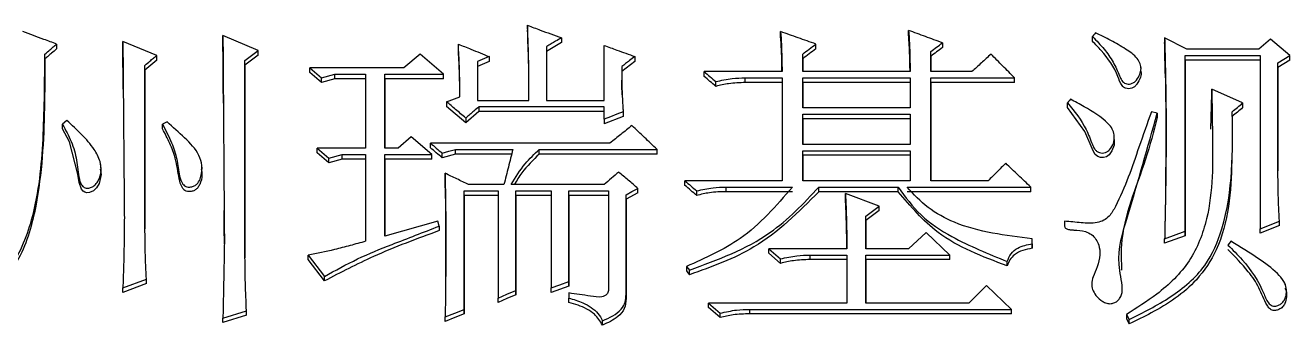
# Model space of a CAD drawing. Header units: millimetres. Extents: x 2016 to 4452, y 736 to 2459.
# Drawn here: x 2589.52 to 2598.82, y 2247.24 to 2249.46 of the extents above; entities that cross this region are included whole.
import ezdxf

# ---------------------------------------------------------------- set-up
doc = ezdxf.new("R2010")
doc.units = ezdxf.units.MM

msp = doc.modelspace()

# ---------------------------------------------------------------- linework, layer by layer
at = {"color": 7, "linetype": 'Continuous', "lineweight": 25}
for p, q in [((2593.2126, 2249.456), (2593.2126, 2249.421)), ((2590.4867, 2249.2356), (2590.2379, 2249.3366)), ((2590.2379, 2249.3018), (2590.2379, 2249.3366)), ((2591.2331, 2249.2724), (2590.9734, 2249.3825)), ((2590.9734, 2249.3477), (2590.9734, 2249.3825)), ((2593.4614, 2249.3294), (2593.3533, 2249.2652)), ((2593.4614, 2249.3642), (2593.4614, 2249.3294)), ((2595.0732, 2249.3752), (2595.0732, 2249.4101)), ((2596.0143, 2249.3844), (2596.0143, 2249.4193)), ((2597.3665, 2249.3386), (2597.3665, 2249.3735)), ((2598.0588, 2249.2816), (2597.8965, 2249.3642)), ((2597.8965, 2249.3642), (2597.8965, 2249.3294)), ((2598.6754, 2249.355), (2598.5888, 2249.2816)), ((2598.816, 2249.2357), (2598.6754, 2249.355)), ((2589.6645, 2249.2101), (2589.6645, 2249.2447)), ((2589.7511, 2249.3183), (2589.7511, 2249.2835)), ((2590.2406, 2248.9866), (2590.2379, 2249.3018)), ((2590.4867, 2249.201), (2590.4867, 2249.2356)), ((2591.1357, 2249.1989), (2591.2331, 2249.2724)), ((2591.2331, 2249.2377), (2591.1357, 2249.1643)), ((2591.2331, 2249.2377), (2591.2331, 2249.2724)), ((2592.423, 2249.2448), (2592.304, 2249.1438)), ((2592.596, 2249.0978), (2592.423, 2249.2448)), ((2592.7042, 2249.2835), (2592.7042, 2249.3183)), ((2593.3533, 2249.2999), (2593.3533, 2248.9047)), ((2593.3533, 2249.2999), (2593.3533, 2249.2652)), ((2593.3533, 2249.2652), (2593.3533, 2248.9047)), ((2593.7751, 2248.9047), (2593.7751, 2249.3091)), ((2595.2355, 2249.1162), (2595.2355, 2249.2448)), ((2595.2355, 2249.2102), (2595.2355, 2249.2448)), ((2595.3328, 2249.2835), (2595.3328, 2249.3183)), ((2596.1766, 2249.1162), (2596.1766, 2249.2632)), ((2596.1766, 2249.2285), (2596.1766, 2249.2632)), ((2596.2631, 2249.3275), (2596.2631, 2249.2927)), ((2598.048, 2249.2357), (2598.5996, 2249.2357)), ((2598.048, 2247.9457), (2598.048, 2249.2357)), ((2598.048, 2249.201), (2598.048, 2249.2357)), ((2598.5888, 2249.2816), (2598.0588, 2249.2816)), ((2598.5996, 2249.2357), (2598.5997, 2247.9641)), ((2598.7295, 2249.1806), (2598.816, 2249.2357)), ((2598.816, 2249.201), (2598.816, 2249.2357)), ((2590.4867, 2249.201), (2590.4001, 2249.1276)), ((2590.4001, 2247.9641), (2590.4001, 2249.1621)), ((2590.4001, 2249.1276), (2590.4001, 2249.1621)), ((2591.1357, 2247.7514), (2591.1357, 2249.1989)), ((2591.1357, 2249.1643), (2591.1357, 2249.1989)), ((2591.1357, 2249.1643), (2591.1357, 2247.7513)), ((2591.6117, 2249.1438), (2591.6982, 2249.0702)), ((2592.304, 2249.1438), (2591.6117, 2249.1438)), ((2591.6117, 2249.1092), (2591.6117, 2249.1438)), ((2592.9314, 2249.2265), (2592.8448, 2249.1897)), ((2592.9314, 2249.1918), (2592.8448, 2249.1551)), ((2592.8448, 2249.1897), (2592.8448, 2248.9047)), ((2592.8448, 2249.1897), (2592.8448, 2249.1551)), ((2592.8448, 2249.1551), (2592.8448, 2248.9047)), ((2592.9314, 2249.2265), (2592.9314, 2249.1918)), ((2594.0023, 2249.1918), (2593.9049, 2249.1184)), ((2594.0023, 2249.2265), (2594.0023, 2249.1918)), ((2595.2355, 2249.2102), (2595.2355, 2249.1162)), ((2596.1766, 2249.2285), (2596.1766, 2249.1162)), ((2597.7218, 2249.1424), (2597.7218, 2249.1542)), ((2598.048, 2249.201), (2598.048, 2247.9127)), ((2598.5996, 2249.201), (2598.048, 2249.201)), ((2598.816, 2249.201), (2598.7295, 2249.146)), ((2598.7295, 2248.3889), (2598.7295, 2249.1806)), ((2598.7295, 2249.146), (2598.7295, 2249.1806)), ((2598.7295, 2249.146), (2598.7295, 2248.3888)), ((2590.4001, 2249.1276), (2590.4001, 2247.964)), ((2591.6982, 2249.0358), (2591.6117, 2249.1092)), ((2591.6982, 2249.0702), (2591.7956, 2249.0978)), ((2591.6982, 2249.0358), (2591.6982, 2249.0702)), ((2591.7956, 2249.0633), (2591.6982, 2249.0358)), ((2591.7956, 2249.0978), (2592.0227, 2249.0978)), ((2591.7956, 2249.0633), (2591.7956, 2249.0978)), ((2592.0227, 2249.0633), (2591.7956, 2249.0633)), ((2592.0227, 2249.0978), (2592.0227, 2248.5548)), ((2592.1634, 2249.0978), (2592.596, 2249.0978)), ((2592.1634, 2248.5548), (2592.1634, 2249.0978)), ((2592.1634, 2249.0633), (2592.1634, 2249.0978)), ((2592.596, 2249.0634), (2592.1634, 2249.0633)), ((2592.1634, 2249.0633), (2592.1634, 2248.5548)), ((2595.084, 2249.1162), (2594.5107, 2249.1162)), ((2594.5107, 2249.0817), (2594.5107, 2249.1162)), ((2594.8136, 2249.0703), (2595.084, 2249.0703)), ((2594.8136, 2249.0358), (2594.8136, 2249.0703)), ((2595.084, 2249.0703), (2595.084, 2248.3151)), ((2596.0251, 2249.1162), (2595.2355, 2249.1162)), ((2595.2355, 2249.0703), (2596.0251, 2249.0703)), ((2595.2355, 2248.8495), (2595.2355, 2249.0703)), ((2595.2355, 2249.0358), (2595.2355, 2249.0703)), ((2596.0251, 2249.0703), (2596.0251, 2248.8495)), ((2596.4795, 2249.1162), (2596.1766, 2249.1162)), ((2596.1766, 2249.0703), (2596.7932, 2249.0703)), ((2596.1766, 2248.3151), (2596.1766, 2249.0703)), ((2596.1766, 2249.0358), (2596.1766, 2249.0703)), ((2596.7932, 2249.0358), (2596.7932, 2249.0703)), ((2597.7218, 2249.1193), (2597.7218, 2249.1309)), ((2594.5972, 2249.0083), (2594.5972, 2249.0427)), ((2595.084, 2249.0358), (2594.8136, 2249.0358)), ((2595.2355, 2249.0358), (2595.2355, 2248.8495)), ((2596.0251, 2249.0358), (2595.2355, 2249.0358)), ((2596.1766, 2249.0358), (2596.1766, 2248.3151)), ((2596.7932, 2249.0358), (2596.1766, 2249.0358)), ((2598.4698, 2248.8864), (2598.2427, 2248.9875)), ((2598.2427, 2248.9532), (2598.2427, 2248.9875)), ((2592.6177, 2248.8955), (2592.715, 2248.9323)), ((2592.6177, 2248.8955), (2592.6177, 2248.8613)), ((2592.8448, 2248.9047), (2593.2234, 2248.9047)), ((2593.3533, 2248.9047), (2593.7751, 2248.9047)), ((2597.1827, 2248.8523), (2597.1827, 2248.8864)), ((2598.235, 2248.6951), (2598.2427, 2248.9532)), ((2598.4698, 2248.8864), (2598.4698, 2248.8522)), ((2592.7583, 2248.7418), (2592.6177, 2248.8613)), ((2592.8557, 2248.8245), (2592.7583, 2248.7418)), ((2592.7583, 2248.7759), (2592.7583, 2248.7418)), ((2593.7751, 2248.8587), (2592.8557, 2248.8587)), ((2592.8557, 2248.8587), (2592.8557, 2248.8245)), ((2593.7751, 2248.8246), (2592.8557, 2248.8245)), ((2593.7751, 2248.7667), (2593.7751, 2248.8587)), ((2593.9158, 2248.7878), (2593.7751, 2248.7326)), ((2593.9158, 2248.8219), (2593.9158, 2248.7878)), ((2596.0251, 2248.8495), (2595.2355, 2248.8495)), ((2595.2355, 2248.8035), (2596.0251, 2248.8035)), ((2595.2355, 2248.5825), (2595.2355, 2248.8035)), ((2595.2355, 2248.7694), (2595.2355, 2248.8035)), ((2596.0251, 2248.8035), (2596.0251, 2248.5825)), ((2597.8424, 2248.8127), (2597.7992, 2248.8219)), ((2597.8424, 2248.8127), (2597.8424, 2248.7786)), ((2598.3941, 2248.7878), (2598.3941, 2248.8219)), ((2589.8268, 2248.7574), (2589.7944, 2248.7298)), ((2590.5624, 2248.7482), (2590.5299, 2248.7298)), ((2590.5299, 2248.6958), (2590.5299, 2248.7298)), ((2593.7751, 2248.7667), (2593.7751, 2248.7326)), ((2595.2355, 2248.7694), (2595.2355, 2248.5825)), ((2596.0251, 2248.7694), (2595.2355, 2248.7694)), ((2592.3581, 2248.6377), (2592.2607, 2248.5548)), ((2592.5095, 2248.5087), (2592.3581, 2248.6377)), ((2593.8184, 2248.5917), (2592.4987, 2248.5917)), ((2592.4987, 2248.5578), (2592.4987, 2248.5917)), ((2597.525, 2248.6529), (2597.525, 2248.6534)), ((2597.525, 2248.6192), (2597.525, 2248.6501)), ((2591.6658, 2248.5548), (2591.7523, 2248.481)), ((2592.0227, 2248.5548), (2591.6658, 2248.5548)), ((2591.7523, 2248.4474), (2591.6658, 2248.521)), ((2591.7523, 2248.481), (2591.8497, 2248.5087)), ((2591.8497, 2248.5087), (2592.0227, 2248.5087)), ((2591.8497, 2248.475), (2591.8497, 2248.5087)), ((2592.0227, 2248.5087), (2592.0227, 2247.8716)), ((2592.2607, 2248.5548), (2592.1634, 2248.5548)), ((2592.1634, 2248.5087), (2592.5095, 2248.5087)), ((2592.1634, 2247.9086), (2592.1634, 2248.5087)), ((2592.1634, 2248.475), (2592.1634, 2248.5087)), ((2592.5852, 2248.4842), (2592.5852, 2248.5179)), ((2592.6826, 2248.5118), (2592.5852, 2248.4842)), ((2592.6826, 2248.5456), (2593.1045, 2248.5456)), ((2593.096, 2248.5118), (2592.6826, 2248.5118)), ((2593.2993, 2248.5456), (2594.1646, 2248.5456)), ((2593.2993, 2248.5118), (2593.2993, 2248.5456)), ((2594.1646, 2248.5118), (2593.2993, 2248.5118)), ((2594.1646, 2248.5118), (2594.1646, 2248.5456)), ((2596.0251, 2248.5825), (2595.2355, 2248.5825)), ((2595.2355, 2248.5364), (2596.0251, 2248.5364)), ((2595.2355, 2248.3151), (2595.2355, 2248.5364)), ((2595.2355, 2248.5026), (2595.2355, 2248.5364)), ((2596.0251, 2248.5027), (2595.2355, 2248.5026)), ((2595.2355, 2248.5026), (2595.2355, 2248.3151)), ((2596.0251, 2248.5364), (2596.0251, 2248.3151)), ((2590.0749, 2248.4087), (2590.0749, 2248.4342)), ((2590.8181, 2248.43), (2590.8181, 2248.435)), ((2590.8181, 2248.4009), (2590.8181, 2248.4174)), ((2591.7523, 2248.4474), (2591.7523, 2248.481)), ((2591.8497, 2248.475), (2591.7523, 2248.4474)), ((2592.0227, 2248.475), (2591.8497, 2248.475)), ((2592.1634, 2248.475), (2592.1634, 2247.9086)), ((2592.5095, 2248.475), (2592.1634, 2248.475)), ((2592.6069, 2248.3369), (2592.6069, 2248.3704)), ((2592.6088, 2248.1845), (2592.6069, 2248.3369)), ((2595.084, 2248.3151), (2594.3701, 2248.315)), ((2594.3701, 2248.2816), (2594.3701, 2248.315)), ((2596.0251, 2248.3151), (2595.2355, 2248.3151)), ((2596.5985, 2248.3151), (2596.1766, 2248.3151)), ((2592.7475, 2248.2412), (2592.9963, 2248.2412)), ((2592.7475, 2247.3717), (2592.7475, 2248.2412)), ((2592.7475, 2248.2079), (2592.7475, 2248.2412)), ((2593.0396, 2248.2874), (2592.7799, 2248.2874)), ((2592.9963, 2248.2412), (2592.9963, 2247.4551)), ((2593.7751, 2248.2874), (2593.0936, 2248.2874)), ((2593.1261, 2248.2412), (2593.3857, 2248.2412)), ((2593.1261, 2247.5107), (2593.1261, 2248.2412)), ((2593.1261, 2248.2079), (2593.1261, 2248.2412)), ((2593.3857, 2248.2412), (2593.3857, 2247.5292)), ((2593.5155, 2248.2412), (2593.8076, 2248.2412)), ((2593.5155, 2247.5755), (2593.5155, 2248.2412)), ((2593.5155, 2248.2079), (2593.5155, 2248.2412)), ((2593.8076, 2248.2412), (2593.8076, 2247.5107)), ((2594.0239, 2248.2263), (2593.9374, 2248.1802)), ((2593.9374, 2247.4829), (2593.9374, 2248.2135)), ((2593.9374, 2248.1802), (2593.9374, 2248.2135)), ((2594.0239, 2248.2263), (2594.0239, 2248.2597)), ((2594.4566, 2248.2079), (2594.4566, 2248.2412)), ((2594.673, 2248.2689), (2595.1597, 2248.2689)), ((2594.673, 2248.2355), (2594.673, 2248.2689)), ((2595.1597, 2248.2355), (2594.673, 2248.2355)), ((2595.3544, 2248.2689), (2595.9386, 2248.2689)), ((2595.3544, 2248.2355), (2595.3544, 2248.2689)), ((2595.9386, 2248.2355), (2595.3544, 2248.2355)), ((2595.798, 2248.1304), (2595.5492, 2248.2228)), ((2595.5492, 2248.1894), (2595.5492, 2248.2228)), ((2595.9386, 2248.2355), (2595.9386, 2248.2689)), ((2596.0035, 2248.2689), (2596.9122, 2248.2689)), ((2596.9122, 2248.2355), (2596.0035, 2248.2355)), ((2596.9122, 2248.2355), (2596.9122, 2248.2689)), ((2592.6092, 2248.1883), (2592.6092, 2247.4666)), ((2592.7475, 2248.2079), (2592.7475, 2247.3395)), ((2592.9963, 2248.2079), (2592.7475, 2248.2079)), ((2593.1261, 2248.2079), (2593.1261, 2247.4783)), ((2593.3857, 2248.2079), (2593.1261, 2248.2079)), ((2593.5155, 2248.2079), (2593.5155, 2247.5431)), ((2593.8076, 2248.2079), (2593.5155, 2248.2079)), ((2593.9374, 2248.1802), (2593.9374, 2247.4506)), ((2595.7006, 2248.0565), (2595.798, 2248.1304)), ((2595.798, 2248.0972), (2595.798, 2248.1304)), ((2595.798, 2248.0972), (2595.7006, 2248.0234)), ((2595.7006, 2247.8162), (2595.7006, 2248.0565)), ((2595.7006, 2248.0234), (2595.7006, 2248.0565)), ((2592.5528, 2248.0196), (2592.1634, 2247.9086)), ((2592.5636, 2247.9826), (2592.5528, 2248.0196)), ((2592.5636, 2247.9826), (2592.5636, 2247.9496)), ((2595.7006, 2248.0234), (2595.7006, 2247.8162)), ((2596.1441, 2247.9364), (2596.0143, 2247.8162)), ((2596.3172, 2247.7699), (2596.1441, 2247.9364)), ((2597.8965, 2247.8902), (2598.048, 2247.9457)), ((2598.048, 2247.9127), (2598.048, 2247.9457)), ((2598.5997, 2247.9641), (2598.7403, 2248.0196)), ((2598.7403, 2247.9865), (2598.5997, 2247.9312)), ((2598.5997, 2247.9312), (2598.5997, 2247.9641)), ((2598.7403, 2247.9865), (2598.7403, 2248.0196)), ((2596.923, 2247.8532), (2596.923, 2247.8902)), ((2596.923, 2247.8573), (2596.923, 2247.8902)), ((2596.923, 2247.8532), (2596.923, 2247.8203)), ((2598.048, 2247.9127), (2597.8965, 2247.8573)), ((2597.8965, 2247.8573), (2597.8965, 2247.8902)), ((2591.6009, 2247.7699), (2591.7195, 2247.6131)), ((2591.6009, 2247.7372), (2591.6009, 2247.7699)), ((2594.9867, 2247.8162), (2595.0732, 2247.7422)), ((2595.56, 2247.8162), (2594.9867, 2247.8162)), ((2594.9867, 2247.7834), (2594.9867, 2247.8162)), ((2595.0732, 2247.7095), (2594.9867, 2247.7834)), ((2595.2896, 2247.7699), (2595.56, 2247.7699)), ((2595.2896, 2247.7372), (2595.2896, 2247.7699)), ((2595.56, 2247.7699), (2595.56, 2247.4181)), ((2596.0143, 2247.8162), (2595.7006, 2247.8162)), ((2595.7006, 2247.7699), (2596.3172, 2247.7699)), ((2595.7006, 2247.4181), (2595.7006, 2247.7699)), ((2595.7006, 2247.7372), (2595.7006, 2247.7699)), ((2596.3172, 2247.7372), (2596.3172, 2247.7699)), ((2591.7195, 2247.5805), (2591.6009, 2247.7372)), ((2594.3809, 2247.6866), (2594.4025, 2247.6589)), ((2594.3809, 2247.6866), (2594.3809, 2247.654)), ((2594.4025, 2247.6263), (2594.4025, 2247.6589)), ((2595.0732, 2247.7095), (2595.0732, 2247.7422)), ((2595.56, 2247.7372), (2595.2896, 2247.7372)), ((2595.7006, 2247.7372), (2595.7006, 2247.4181)), ((2596.3172, 2247.7372), (2595.7006, 2247.7372)), ((2596.7391, 2247.691), (2596.7391, 2247.7237)), ((2590.2379, 2247.5292), (2590.411, 2247.594)), ((2590.411, 2247.5615), (2590.411, 2247.594)), ((2591.7195, 2247.5805), (2591.7195, 2247.6131)), ((2593.5155, 2247.5431), (2593.5155, 2247.5755)), ((2590.411, 2247.5615), (2590.2379, 2247.4968)), ((2590.2379, 2247.4968), (2590.2379, 2247.5292)), ((2593.1261, 2247.4783), (2593.1261, 2247.5107)), ((2593.5155, 2247.5431), (2593.3857, 2247.4968)), ((2593.3857, 2247.4968), (2593.3857, 2247.5292)), ((2593.5155, 2247.4922), (2593.5155, 2247.4551)), ((2593.9374, 2247.4506), (2593.9374, 2247.4829)), ((2596.5877, 2247.5478), (2596.4578, 2247.4181)), ((2596.7715, 2247.3718), (2596.5877, 2247.5478)), ((2598.7818, 2247.5522), (2598.7818, 2247.5589)), ((2592.9963, 2247.4228), (2592.9963, 2247.4551)), ((2593.5155, 2247.4228), (2593.5155, 2247.4551)), ((2594.5432, 2247.4181), (2594.6297, 2247.3439)), ((2595.56, 2247.4181), (2594.5432, 2247.4181)), ((2594.5432, 2247.3858), (2594.5432, 2247.4181)), ((2594.6297, 2247.3117), (2594.5432, 2247.3858)), ((2596.4578, 2247.4181), (2595.7006, 2247.4181)), ((2590.9735, 2247.3068), (2591.1465, 2247.3624)), ((2591.1465, 2247.3302), (2590.9735, 2247.2747)), ((2590.9735, 2247.2747), (2590.9735, 2247.3068)), ((2591.1465, 2247.3302), (2591.1465, 2247.3624)), ((2592.6069, 2247.284), (2592.6069, 2247.3161)), ((2592.7475, 2247.3395), (2592.7475, 2247.3717)), ((2593.7643, 2247.2562), (2593.7643, 2247.2883)), ((2594.6297, 2247.3117), (2594.6297, 2247.3439)), ((2594.8461, 2247.3717), (2596.7715, 2247.3718)), ((2594.8461, 2247.3395), (2594.8461, 2247.3717)), ((2596.7715, 2247.3395), (2594.8461, 2247.3395)), ((2596.7715, 2247.3395), (2596.7715, 2247.3718)), ((2597.6153, 2247.3347), (2597.6369, 2247.2976)), ((2597.6153, 2247.3347), (2597.6153, 2247.3025)), ((2597.6153, 2247.3025), (2597.6369, 2247.2655)), ((2597.6369, 2247.2655), (2597.6369, 2247.2976))]:
    msp.add_line(p, q, dxfattribs=at)
at = {"color": 7, "linetype": 'Continuous', "lineweight": 25, "flags": 128}
for points in [[(2597.3881, 2249.401), (2597.3826, 2249.394), (2597.3746, 2249.3837), (2597.3665, 2249.3734)], [(2592.596, 2249.0634), (2592.596, 2249.0806), (2592.596, 2249.0978)], [(2597.2043, 2248.914), (2597.1988, 2248.907), (2597.1907, 2248.8967), (2597.1826, 2248.8864)], [(2593.9158, 2248.8219), (2593.8696, 2248.8038), (2593.8224, 2248.7852), (2593.7751, 2248.7667)], [(2597.5244, 2248.6194), (2597.5249, 2248.5772), (2597.5092, 2248.5345), (2597.4876, 2248.5055), (2597.4691, 2248.4921), (2597.4466, 2248.4855), (2597.426, 2248.4863), (2597.4042, 2248.494), (2597.387, 2248.5082), (2597.3702, 2248.5363), (2597.3099, 2248.6771), (2597.1827, 2248.8522), (2597.1827, 2248.8522)], [(2589.7944, 2248.6958), (2589.7944, 2248.7107), (2589.7944, 2248.7203), (2589.7944, 2248.7298)], [(2590.0721, 2248.4), (2590.0777, 2248.3622), (2590.0626, 2248.296), (2590.0443, 2248.2633), (2590.022, 2248.2425), (2589.9934, 2248.2301), (2589.9729, 2248.228), (2589.9581, 2248.231), (2589.9452, 2248.2387), (2589.9335, 2248.2534), (2589.9156, 2248.3031), (2589.9056, 2248.3631), (2589.8443, 2248.6005), (2589.7944, 2248.6958), (2589.7944, 2248.6958)], [(2591.6658, 2248.521), (2591.6658, 2248.5295), (2591.6658, 2248.5379), (2591.6658, 2248.5464), (2591.6658, 2248.5548)], [(2592.5095, 2248.475), (2592.5095, 2248.4835), (2592.5095, 2248.4961), (2592.5095, 2248.5087)], [(2592.5852, 2248.5179), (2592.6339, 2248.5318), (2592.6826, 2248.5456)], [(2592.6826, 2248.5118), (2592.6826, 2248.5203), (2592.6826, 2248.5287), (2592.6826, 2248.5456)], [(2593.9374, 2248.2135), (2593.9807, 2248.2366), (2594.0239, 2248.2597)], [(2598.3833, 2247.8717), (2598.3778, 2247.8647), (2598.3698, 2247.8543), (2598.3617, 2247.844)], [(2593.3857, 2247.5292), (2593.4506, 2247.5524), (2593.5155, 2247.5755)], [(2594.3809, 2247.654), (2594.3917, 2247.6402), (2594.4025, 2247.6263)], [(2592.9963, 2247.4551), (2593.0612, 2247.4829), (2593.1261, 2247.5107)], [(2593.1261, 2247.4783), (2593.0612, 2247.4506), (2592.9963, 2247.4228)], [(2592.6069, 2247.3161), (2592.6772, 2247.3439), (2592.7475, 2247.3717)], [(2592.7475, 2247.3395), (2592.6772, 2247.3117), (2592.6069, 2247.284)]]:
    msp.add_lwpolyline(points, dxfattribs=at)
at = {"color": 7, "linetype": 'Continuous', "lineweight": 25}
for points, knots in [([(2593.2234, 2248.9047), (2593.2234, 2248.908), (2593.2234, 2248.9145), (2593.2234, 2248.9243), (2593.2234, 2248.9342), (2593.2234, 2248.944), (2593.2234, 2248.9538), (2593.2234, 2248.9636), (2593.2234, 2248.9718), (2593.2234, 2248.9799), (2593.2234, 2248.9881), (2593.2233, 2248.9979), (2593.2233, 2249.0061), (2593.2233, 2249.0143), (2593.2233, 2249.0225), (2593.2232, 2249.0323), (2593.2232, 2249.0404), (2593.2231, 2249.0486), (2593.2231, 2249.0568), (2593.223, 2249.0666), (2593.223, 2249.0748), (2593.2229, 2249.0829), (2593.2228, 2249.0911), (2593.2227, 2249.1009), (2593.2227, 2249.1091), (2593.2226, 2249.1173), (2593.2225, 2249.1254), (2593.2223, 2249.1352), (2593.2222, 2249.1434), (2593.2221, 2249.1516), (2593.222, 2249.1597), (2593.2218, 2249.1695), (2593.2216, 2249.1793), (2593.2215, 2249.1875), (2593.2213, 2249.1957), (2593.2211, 2249.2038), (2593.2209, 2249.212), (2593.2207, 2249.2202), (2593.2205, 2249.2283), (2593.2203, 2249.2381), (2593.22, 2249.2479), (2593.2198, 2249.2561), (2593.2195, 2249.2642), (2593.2193, 2249.2724), (2593.219, 2249.2822), (2593.2187, 2249.2904), (2593.2185, 2249.2985), (2593.2182, 2249.3067), (2593.2179, 2249.3165), (2593.2176, 2249.3246), (2593.2173, 2249.3328), (2593.217, 2249.3409), (2593.2167, 2249.3507), (2593.2164, 2249.3589), (2593.2161, 2249.367), (2593.2158, 2249.3752), (2593.2154, 2249.385), (2593.2151, 2249.3931), (2593.2148, 2249.4013), (2593.2144, 2249.4094), (2593.2141, 2249.4192), (2593.2137, 2249.4274), (2593.2134, 2249.4355), (2593.2131, 2249.4445), (2593.2128, 2249.4519), (2593.2126, 2249.456)], [0, 0, 0, 0, 0.017776, 0.035552, 0.053328, 0.071104, 0.08888, 0.106656, 0.124432, 0.13332, 0.151096, 0.168872, 0.186648, 0.195536, 0.213312, 0.231088, 0.248863, 0.257751, 0.275527, 0.293303, 0.311079, 0.319967, 0.337743, 0.355519, 0.373295, 0.382183, 0.399959, 0.417735, 0.435511, 0.444399, 0.462175, 0.479951, 0.497727, 0.515503, 0.524391, 0.542167, 0.559943, 0.568831, 0.586607, 0.604383, 0.622159, 0.639935, 0.648823, 0.666599, 0.684375, 0.702151, 0.711039, 0.728814, 0.74659, 0.764366, 0.773254, 0.79103, 0.808806, 0.826582, 0.83547, 0.853246, 0.871022, 0.888798, 0.897686, 0.915462, 0.933238, 0.951014, 0.959902, 0.977678, 1, 1, 1, 1]), ([(2593.2126, 2249.456), (2593.244, 2249.4444), (2593.3011, 2249.4233), (2593.384, 2249.3927), (2593.4356, 2249.3737), (2593.4614, 2249.3642)], [0, 0, 0, 0, 0.377751, 0.688875, 1, 1, 1, 1]), ([(2589.7511, 2249.3183), (2589.7198, 2249.3298), (2589.6626, 2249.3509), (2589.5797, 2249.3815), (2589.5281, 2249.4005), (2589.5023, 2249.4101)], [0, 0, 0, 0, 0.377734, 0.688867, 1, 1, 1, 1]), ([(2590.2379, 2249.3366), (2590.2381, 2249.313), (2590.2385, 2249.2658), (2590.2391, 2249.1949), (2590.2396, 2249.1241), (2590.2404, 2249.0295), (2590.2413, 2248.9113), (2590.2425, 2248.7693), (2590.2436, 2248.6272), (2590.2448, 2248.485), (2590.2459, 2248.3664), (2590.2469, 2248.2579), (2590.2476, 2248.1781), (2590.2482, 2248.1033), (2590.2485, 2248.066), (2590.2487, 2248.0473)], [0, 0, 0, 0, 0.055103, 0.110206, 0.165309, 0.220412, 0.330617, 0.440823, 0.551029, 0.661235, 0.771441, 0.826543, 0.913271, 0.956635, 1, 1, 1, 1]), ([(2590.9734, 2249.3825), (2590.9738, 2249.3333), (2590.9745, 2249.2347), (2590.9755, 2249.0868), (2590.9765, 2248.9388), (2590.9775, 2248.7906), (2590.9788, 2248.5929), (2590.9802, 2248.395), (2590.9817, 2248.1969), (2590.9827, 2248.073), (2590.9834, 2247.9862), (2590.9838, 2247.9243), (2590.9841, 2247.8871), (2590.9843, 2247.8624)], [0, 0, 0, 0, 0.097575, 0.19515, 0.292725, 0.390299, 0.487874, 0.683024, 0.780599, 0.878174, 0.926961, 0.951355, 1, 1, 1, 1]), ([(2590.9769, 2248.8838), (2590.9765, 2248.9371), (2590.9757, 2249.0412), (2590.9745, 2249.1958), (2590.9738, 2249.2971), (2590.9734, 2249.3477)], [0, 0, 0, 0, 0.344582, 0.67229, 1, 1, 1, 1]), ([(2593.2234, 2248.9047), (2593.2233, 2248.9456), (2593.2233, 2249.0389), (2593.2209, 2249.2111), (2593.2157, 2249.3421), (2593.2126, 2249.421)], [0, 0, 0, 0, 0.237453, 0.541098, 1, 1, 1, 1]), ([(2593.4614, 2249.3642), (2593.4473, 2249.3558), (2593.4223, 2249.3409), (2593.3862, 2249.3195), (2593.3642, 2249.3065), (2593.3533, 2249.2999)], [0, 0, 0, 0, 0.390452, 0.695225, 1, 1, 1, 1]), ([(2595.0732, 2249.4101), (2595.0753, 2249.3785), (2595.0794, 2249.3139), (2595.0828, 2249.2159), (2595.0836, 2249.1494), (2595.084, 2249.1162)], [0, 0, 0, 0, 0.32278, 0.661317, 1, 1, 1, 1]), ([(2595.3328, 2249.3183), (2595.2895, 2249.3336), (2595.203, 2249.3642), (2595.1165, 2249.3948), (2595.0732, 2249.4101)], [0, 0, 0, 0, 0.499999, 1, 1, 1, 1]), ([(2595.0835, 2249.1162), (2595.0832, 2249.1364), (2595.0825, 2249.1897), (2595.0796, 2249.2761), (2595.0753, 2249.3422), (2595.0732, 2249.3752)], [0, 0, 0, 0, 0.233176, 0.61648, 1, 1, 1, 1]), ([(2596.0143, 2249.4193), (2596.0166, 2249.3869), (2596.0213, 2249.3204), (2596.0242, 2249.2193), (2596.0248, 2249.1506), (2596.0251, 2249.1162)], [0, 0, 0, 0, 0.320799, 0.66032, 1, 1, 1, 1]), ([(2596.2631, 2249.3275), (2596.2216, 2249.3428), (2596.1387, 2249.3734), (2596.0558, 2249.404), (2596.0143, 2249.4193)], [0, 0, 0, 0, 0.499999, 1, 1, 1, 1]), ([(2596.0247, 2249.1162), (2596.0245, 2249.1372), (2596.024, 2249.1924), (2596.0215, 2249.2819), (2596.0167, 2249.3502), (2596.0143, 2249.3844)], [0, 0, 0, 0, 0.2340221, 0.6168547, 1, 1, 1, 1]), ([(2597.3665, 2249.3735), (2597.3958, 2249.3431), (2597.4516, 2249.2851), (2597.5206, 2249.1886), (2597.5556, 2249.1087), (2597.5765, 2249.0567), (2597.5924, 2249.0369), (2597.6095, 2249.0276), (2597.6288, 2249.0242), (2597.6492, 2249.0261), (2597.6715, 2249.0357), (2597.696, 2249.0598), (2597.7146, 2249.0943), (2597.7257, 2249.1356), (2597.7185, 2249.1763), (2597.6857, 2249.2327), (2597.6051, 2249.286), (2597.5015, 2249.346), (2597.426, 2249.3826), (2597.3881, 2249.401)], [0, 0, 0, 0, 0.120486, 0.230168, 0.339823, 0.374602, 0.392982, 0.411577, 0.427593, 0.446559, 0.467306, 0.493913, 0.542941, 0.579847, 0.61702, 0.661529, 0.765546, 0.882403, 1, 1, 1, 1]), ([(2597.7213, 2249.1194), (2597.7216, 2249.1183), (2597.7261, 2249.1046), (2597.7183, 2249.0693), (2597.7006, 2249.0317), (2597.6758, 2249.0049), (2597.6549, 2248.9933), (2597.6322, 2248.9895), (2597.6111, 2248.9926), (2597.594, 2249.0015), (2597.5701, 2249.0285), (2597.5404, 2249.1304), (2597.4633, 2249.2392), (2597.3882, 2249.3163), (2597.3665, 2249.3386)], [0, 0, 0, 0, 0.0055612, 0.0706638, 0.1676367, 0.2085209, 0.2434023, 0.2783337, 0.313115, 0.3400719, 0.3669681, 0.4836117, 0.8508324, 1, 1, 1, 1]), ([(2597.8965, 2249.3642), (2597.8968, 2249.3542), (2597.8971, 2249.3393), (2597.8976, 2249.3193), (2597.898, 2249.3044), (2597.8983, 2249.2894), (2597.8987, 2249.2745), (2597.899, 2249.2595), (2597.8993, 2249.247), (2597.8995, 2249.2371), (2597.8997, 2249.2296), (2597.8999, 2249.2221), (2597.9001, 2249.2146), (2597.9002, 2249.2071), (2597.9004, 2249.1996), (2597.9006, 2249.1921), (2597.9009, 2249.1772), (2597.9021, 2249.1248), (2597.9033, 2249.0649), (2597.9044, 2249.0049), (2597.9048, 2248.975), (2597.9055, 2248.935), (2597.9061, 2248.885), (2597.9068, 2248.825), (2597.9072, 2248.765), (2597.9074, 2248.705), (2597.9074, 2248.6449), (2597.9073, 2248.5849), (2597.9069, 2248.5248), (2597.9064, 2248.4647), (2597.9058, 2248.4046), (2597.905, 2248.3444), (2597.9041, 2248.2843), (2597.9031, 2248.2241), (2597.9022, 2248.174), (2597.9015, 2248.1338), (2597.9009, 2248.1037), (2597.9003, 2248.0736), (2597.8997, 2248.0435), (2597.8989, 2248.0029), (2597.8981, 2247.9672), (2597.8973, 2247.9261), (2597.8969, 2247.9056), (2597.8965, 2247.8902)], [0, 0, 0, 0, 0.0203708, 0.0305563, 0.0407417, 0.0509271, 0.0611126, 0.071298, 0.0814834, 0.0865761, 0.0916688, 0.0967616, 0.1018543, 0.106947, 0.1120397, 0.1171324, 0.1222251, 0.142596, 0.2240796, 0.2444504, 0.2648213, 0.2851921, 0.3259339, 0.3666757, 0.4074174, 0.4481592, 0.488901, 0.5296427, 0.5703845, 0.6111262, 0.651868, 0.6926097, 0.7333515, 0.7740932, 0.8148349, 0.8352058, 0.8555767, 0.8759475, 0.8963184, 0.9166892, 0.9583446, 0.9687584, 1, 1, 1, 1]), ([(2597.9012, 2249.1023), (2597.9006, 2249.1368), (2597.899, 2249.2126), (2597.8974, 2249.2882), (2597.8965, 2249.3294)], [0, 0, 0, 0, 0.455718, 1, 1, 1, 1]), ([(2588.9073, 2247.2699), (2588.9849, 2247.3112), (2589.1869, 2247.4186), (2589.4508, 2247.6867), (2589.6167, 2248.1329), (2589.6598, 2248.6599), (2589.6629, 2249.0489), (2589.6645, 2249.2448)], [0, 0, 0, 0, 0.1126392, 0.2928879, 0.4749547, 0.7356452, 1, 1, 1, 1]), ([(2589.6645, 2249.2448), (2589.677, 2249.2554), (2589.6977, 2249.2729), (2589.7265, 2249.2974), (2589.7429, 2249.3113), (2589.7511, 2249.3183)], [0, 0, 0, 0, 0.432505, 0.716252, 1, 1, 1, 1]), ([(2589.7511, 2249.2835), (2589.7386, 2249.2729), (2589.7179, 2249.2554), (2589.6891, 2249.2309), (2589.6727, 2249.2171), (2589.6645, 2249.2101)], [0, 0, 0, 0, 0.432757, 0.716378, 1, 1, 1, 1]), ([(2590.4001, 2249.1621), (2590.4125, 2249.1726), (2590.4331, 2249.1901), (2590.4619, 2249.2146), (2590.4784, 2249.2286), (2590.4867, 2249.2356)], [0, 0, 0, 0, 0.428366, 0.714182, 1, 1, 1, 1]), ([(2592.715, 2248.9323), (2592.715, 2248.9694), (2592.7148, 2249.0435), (2592.7118, 2249.1722), (2592.7071, 2249.2637), (2592.7042, 2249.3183)], [0, 0, 0, 0, 0.287575, 0.575167, 1, 1, 1, 1]), ([(2592.7042, 2249.3183), (2592.7351, 2249.3058), (2592.7884, 2249.2842), (2592.8642, 2249.2536), (2592.909, 2249.2355), (2592.9314, 2249.2265)], [0, 0, 0, 0, 0.408301, 0.70415, 1, 1, 1, 1]), ([(2592.7148, 2248.9322), (2592.7148, 2248.9579), (2592.7146, 2249.0206), (2592.7118, 2249.1378), (2592.707, 2249.2291), (2592.7042, 2249.2835)], [0, 0, 0, 0, 0.218758, 0.534706, 1, 1, 1, 1]), ([(2593.7751, 2249.3091), (2593.8065, 2249.2977), (2593.8601, 2249.2782), (2593.9358, 2249.2507), (2593.9801, 2249.2345), (2594.0023, 2249.2265)], [0, 0, 0, 0, 0.414517, 0.707258, 1, 1, 1, 1]), ([(2595.2355, 2249.2448), (2595.2517, 2249.2571), (2595.2841, 2249.2816), (2595.3166, 2249.3061), (2595.3328, 2249.3183)], [0, 0, 0, 0, 0.500001, 1, 1, 1, 1]), ([(2595.3328, 2249.2835), (2595.3166, 2249.2713), (2595.2841, 2249.2469), (2595.2517, 2249.2224), (2595.2355, 2249.2102)], [0, 0, 0, 0, 0.499998, 1, 1, 1, 1]), ([(2596.1766, 2249.2632), (2596.191, 2249.2739), (2596.2198, 2249.2954), (2596.2487, 2249.3168), (2596.2631, 2249.3275)], [0, 0, 0, 0, 0.5000012, 1, 1, 1, 1]), ([(2596.2631, 2249.2927), (2596.2487, 2249.282), (2596.2198, 2249.2606), (2596.191, 2249.2392), (2596.1766, 2249.2285)], [0, 0, 0, 0, 0.499999, 1, 1, 1, 1]), ([(2596.6201, 2249.2449), (2596.5966, 2249.2234), (2596.5498, 2249.1806), (2596.5029, 2249.1377), (2596.4795, 2249.1162)], [0, 0, 0, 0, 0.5, 1, 1, 1, 1]), ([(2596.7932, 2249.0703), (2596.7643, 2249.0994), (2596.7066, 2249.1576), (2596.6489, 2249.2158), (2596.6201, 2249.2449)], [0, 0, 0, 0, 0.5, 1, 1, 1, 1]), ([(2589.6645, 2249.2101), (2589.6641, 2249.0902), (2589.6631, 2248.7301), (2589.6362, 2248.2347), (2589.4991, 2247.7317), (2589.2351, 2247.4236), (2589.0093, 2247.2956), (2588.9073, 2247.2378)], [0, 0, 0, 0, 0.1620608, 0.4866973, 0.667178, 0.8496947, 1, 1, 1, 1]), ([(2594.0023, 2249.2265), (2593.9893, 2249.2167), (2593.9666, 2249.1995), (2593.9341, 2249.175), (2593.9147, 2249.1603), (2593.9049, 2249.153)], [0, 0, 0, 0, 0.400149, 0.700074, 1, 1, 1, 1]), ([(2593.9049, 2249.153), (2593.905, 2249.1116), (2593.905, 2249.0677), (2593.906, 2249.0211), (2593.9063, 2249.0108), (2593.9066, 2249.0005), (2593.9069, 2248.9901), (2593.9072, 2248.9824), (2593.9075, 2248.972), (2593.908, 2248.9617), (2593.9085, 2248.9488), (2593.909, 2248.9384), (2593.9096, 2248.9281), (2593.9101, 2248.9178), (2593.9106, 2248.9074), (2593.9112, 2248.8971), (2593.9118, 2248.8868), (2593.9123, 2248.8777), (2593.9128, 2248.87), (2593.9131, 2248.8648), (2593.9135, 2248.8583), (2593.914, 2248.8506), (2593.9144, 2248.8441), (2593.9147, 2248.839), (2593.915, 2248.8342), (2593.9153, 2248.8285), (2593.9156, 2248.8241), (2593.9158, 2248.8219)], [0, 0, 0, 0, 0.37469, 0.398108, 0.421525, 0.468361, 0.491779, 0.515196, 0.538614, 0.58545, 0.608867, 0.655703, 0.67912, 0.702538, 0.749374, 0.772791, 0.796209, 0.843045, 0.854753, 0.866462, 0.88988, 0.913298, 0.936715, 0.948424, 0.960133, 0.980067, 1, 1, 1, 1]), ([(2593.9086, 2248.9469), (2593.9075, 2248.977), (2593.9062, 2249.0114), (2593.9057, 2249.0496), (2593.9057, 2249.0544)], [0, 0, 0, 0, 0.872829, 1, 1, 1, 1]), ([(2594.5107, 2249.1162), (2594.5251, 2249.104), (2594.554, 2249.0795), (2594.5828, 2249.0549), (2594.5972, 2249.0427)], [0, 0, 0, 0, 0.5, 1, 1, 1, 1]), ([(2594.5972, 2249.0083), (2594.5828, 2249.0205), (2594.554, 2249.045), (2594.5251, 2249.0695), (2594.5107, 2249.0817)], [0, 0, 0, 0, 0.499998, 1, 1, 1, 1]), ([(2594.5972, 2249.0427), (2594.637, 2249.0518), (2594.7081, 2249.0682), (2594.7813, 2249.0696), (2594.8136, 2249.0703)], [0, 0, 0, 0, 0.558835, 1, 1, 1, 1]), ([(2597.9011, 2249.1131), (2597.9033, 2248.9566), (2597.9067, 2248.7114), (2597.9045, 2248.4238), (2597.9028, 2248.2945), (2597.9028, 2248.2637), (2597.9029, 2248.2607), (2597.903, 2248.2607), (2597.903, 2248.2607)], [0, 0, 0, 0, 0.55345, 0.867203, 0.980365, 0.994237, 0.998832, 1, 1, 1, 1]), ([(2594.8136, 2249.0358), (2594.7725, 2249.0347), (2594.6993, 2249.0328), (2594.6284, 2249.0158), (2594.5972, 2249.0083)], [0, 0, 0, 0, 0.5610854, 1, 1, 1, 1]), ([(2598.2427, 2248.9875), (2598.2445, 2248.8768), (2598.2497, 2248.5602), (2598.2543, 2248.1278), (2598.0976, 2247.7152), (2597.8646, 2247.4907), (2597.6911, 2247.3822), (2597.6153, 2247.3347)], [0, 0, 0, 0, 0.178231, 0.509536, 0.685642, 0.862667, 1, 1, 1, 1]), ([(2592.7583, 2248.7759), (2592.7458, 2248.7865), (2592.7209, 2248.8077), (2592.674, 2248.8476), (2592.6396, 2248.8769), (2592.6177, 2248.8955)], [0, 0, 0, 0, 0.266243, 0.532487, 1, 1, 1, 1]), ([(2597.1827, 2248.8864), (2597.2339, 2248.8239), (2597.3106, 2248.7302), (2597.3545, 2248.6073), (2597.3773, 2248.5528), (2597.3954, 2248.5317), (2597.4157, 2248.5214), (2597.4384, 2248.5177), (2597.461, 2248.5208), (2597.4837, 2248.5336), (2597.507, 2248.5603), (2597.5264, 2248.6014), (2597.5281, 2248.651), (2597.5135, 2248.6976), (2597.446, 2248.7769), (2597.3351, 2248.8435), (2597.2378, 2248.8959), (2597.2043, 2248.914)], [0, 0, 0, 0, 0.226353, 0.339206, 0.374163, 0.395072, 0.416138, 0.435558, 0.45699, 0.476776, 0.506219, 0.555776, 0.604139, 0.64694, 0.693735, 0.894302, 1, 1, 1, 1]), ([(2598.3941, 2248.8219), (2598.4067, 2248.8327), (2598.432, 2248.8541), (2598.4572, 2248.8756), (2598.4698, 2248.8864)], [0, 0, 0, 0, 0.5, 1, 1, 1, 1]), ([(2592.8557, 2248.8587), (2592.8432, 2248.8481), (2592.8207, 2248.829), (2592.7883, 2248.8014), (2592.7683, 2248.7844), (2592.7583, 2248.7759)], [0, 0, 0, 0, 0.384576, 0.692287, 1, 1, 1, 1]), ([(2597.7992, 2248.8219), (2597.7684, 2248.7356), (2597.6852, 2248.5024), (2597.5991, 2248.2405), (2597.4997, 2248.0628), (2597.4511, 2248.0225), (2597.3799, 2248.0007), (2597.2812, 2248.007), (2597.2016, 2248.0153), (2597.161, 2248.0195)], [0, 0, 0, 0, 0.239125, 0.645779, 0.717633, 0.759609, 0.801685, 0.898672, 1, 1, 1, 1]), ([(2597.161, 2247.9826), (2597.1616, 2247.98), (2597.1628, 2247.9746), (2597.1687, 2247.9674), (2597.1816, 2247.9597), (2597.2031, 2247.9556), (2597.2488, 2247.9527), (2597.3041, 2247.9504), (2597.36, 2247.9228), (2597.3938, 2247.8874), (2597.4172, 2247.8363), (2597.425, 2247.766), (2597.4044, 2247.6864), (2597.3711, 2247.6198), (2597.3575, 2247.563), (2597.3648, 2247.5149), (2597.3929, 2247.4694), (2597.4297, 2247.4344), (2597.4699, 2247.4154), (2597.5016, 2247.4121), (2597.5303, 2247.4201), (2597.5534, 2247.4359), (2597.5715, 2247.4587), (2597.5838, 2247.4892), (2597.5865, 2247.5719), (2597.5331, 2247.7594), (2597.67, 2248.1967), (2597.7721, 2248.5614), (2597.8424, 2248.8127)], [0, 0, 0, 0, 0.003564, 0.007141, 0.011667, 0.022281, 0.03379, 0.068951, 0.089643, 0.110396, 0.130498, 0.162022, 0.201668, 0.236438, 0.25911, 0.277, 0.29888, 0.327265, 0.340596, 0.354041, 0.36589, 0.376926, 0.38899, 0.402933, 0.419058, 0.496673, 0.653151, 1, 1, 1, 1]), ([(2597.8424, 2248.7786), (2597.8157, 2248.6769), (2597.734, 2248.3658), (2597.5664, 2248.0026), (2597.5779, 2247.7224), (2597.5805, 2247.6604)], [0, 0, 0, 0, 0.274566, 0.839435, 1, 1, 1, 1]), ([(2597.6369, 2247.2976), (2597.7394, 2247.3491), (2597.9452, 2247.4524), (2598.205, 2247.6695), (2598.4027, 2248.1421), (2598.3978, 2248.5312), (2598.3941, 2248.8219)], [0, 0, 0, 0, 0.180959, 0.363243, 0.524232, 1, 1, 1, 1]), ([(2598.3941, 2248.7878), (2598.3936, 2248.6793), (2598.392, 2248.3521), (2598.3634, 2247.9217), (2598.1142, 2247.5403), (2597.8695, 2247.3772), (2597.6908, 2247.2914), (2597.6369, 2247.2655)], [0, 0, 0, 0, 0.1807563, 0.5448051, 0.6870336, 0.9056782, 1, 1, 1, 1]), ([(2598.4698, 2248.8522), (2598.4572, 2248.8414), (2598.432, 2248.82), (2598.4067, 2248.7985), (2598.3941, 2248.7878)], [0, 0, 0, 0, 0.5, 1, 1, 1, 1]), ([(2589.7944, 2248.7298), (2589.817, 2248.6883), (2589.8624, 2248.6048), (2589.9035, 2248.4683), (2589.9063, 2248.3634), (2589.926, 2248.2998), (2589.9377, 2248.2777), (2589.9534, 2248.2654), (2589.9693, 2248.2608), (2589.9903, 2248.2616), (2590.0145, 2248.2698), (2590.04, 2248.2885), (2590.065, 2248.3278), (2590.0819, 2248.3861), (2590.0719, 2248.4671), (2590.023, 2248.5596), (2589.9348, 2248.6567), (2589.8643, 2248.7238), (2589.8268, 2248.7574), (2589.8268, 2248.7574)], [0, 0, 0, 0, 0.122963, 0.247031, 0.370505, 0.395962, 0.421667, 0.433716, 0.445798, 0.461982, 0.485013, 0.50855, 0.540716, 0.603687, 0.664288, 0.751122, 0.871606, 0.999878, 1, 1, 1, 1]), ([(2590.5299, 2248.7298), (2590.5532, 2248.685), (2590.596, 2248.6027), (2590.638, 2248.4742), (2590.648, 2248.371), (2590.6678, 2248.303), (2590.691, 2248.2782), (2590.709, 2248.2702), (2590.7319, 2248.2683), (2590.7574, 2248.2736), (2590.7803, 2248.2873), (2590.8005, 2248.3132), (2590.8171, 2248.36), (2590.8243, 2248.4276), (2590.7916, 2248.5314), (2590.6906, 2248.6337), (2590.6058, 2248.7095), (2590.5624, 2248.7482)], [0, 0, 0, 0, 0.133288, 0.244453, 0.355406, 0.411337, 0.426567, 0.441924, 0.46024, 0.483233, 0.506284, 0.526764, 0.567645, 0.636153, 0.704868, 0.849066, 1, 1, 1, 1]), ([(2590.8138, 2248.4006), (2590.8165, 2248.3869), (2590.8239, 2248.3492), (2590.8102, 2248.3017), (2590.7903, 2248.2648), (2590.7709, 2248.247), (2590.7472, 2248.2373), (2590.7236, 2248.2349), (2590.7022, 2248.2389), (2590.6847, 2248.2498), (2590.6638, 2248.2799), (2590.6442, 2248.359), (2590.6318, 2248.4698), (2590.5849, 2248.5913), (2590.5483, 2248.6608), (2590.5299, 2248.6958)], [0, 0, 0, 0, 0.0576149, 0.1578711, 0.1961145, 0.2286984, 0.261313, 0.2954482, 0.320179, 0.3451234, 0.3753176, 0.4668147, 0.6775026, 0.8377178, 1, 1, 1, 1]), ([(2593.9807, 2248.7206), (2593.9536, 2248.6991), (2593.8995, 2248.6562), (2593.8454, 2248.6132), (2593.8184, 2248.5917)], [0, 0, 0, 0, 0.4999994, 1, 1, 1, 1]), ([(2594.1646, 2248.5456), (2594.1339, 2248.5748), (2594.0726, 2248.6331), (2594.0113, 2248.6915), (2593.9807, 2248.7206)], [0, 0, 0, 0, 0.5, 1, 1, 1, 1]), ([(2592.4987, 2248.5917), (2592.5131, 2248.5794), (2592.542, 2248.5548), (2592.5708, 2248.5302), (2592.5852, 2248.5179)], [0, 0, 0, 0, 0.4999994, 1, 1, 1, 1]), ([(2592.5852, 2248.4842), (2592.5708, 2248.4965), (2592.542, 2248.521), (2592.5131, 2248.5456), (2592.4987, 2248.5578)], [0, 0, 0, 0, 0.499998, 1, 1, 1, 1]), ([(2593.1045, 2248.5456), (2593.0936, 2248.5026), (2593.072, 2248.4165), (2593.0504, 2248.3304), (2593.0396, 2248.2874)], [0, 0, 0, 0, 0.5, 1, 1, 1, 1]), ([(2593.0936, 2248.2874), (2593.1251, 2248.3401), (2593.1817, 2248.4348), (2593.2631, 2248.5115), (2593.2993, 2248.5456)], [0, 0, 0, 0, 0.556261, 1, 1, 1, 1]), ([(2593.2993, 2248.5118), (2593.254, 2248.4681), (2593.1834, 2248.3997), (2593.1333, 2248.3171), (2593.1153, 2248.2874)], [0, 0, 0, 0, 0.640616, 1, 1, 1, 1]), ([(2596.9122, 2248.2689), (2596.8815, 2248.2981), (2596.8202, 2248.3566), (2596.7589, 2248.415), (2596.7283, 2248.4442)], [0, 0, 0, 0, 0.5, 1, 1, 1, 1]), ([(2592.6069, 2248.3704), (2592.6079, 2248.3046), (2592.6114, 2248.0964), (2592.6139, 2247.7452), (2592.6092, 2247.4591), (2592.6069, 2247.3161)], [0, 0, 0, 0, 0.1875802, 0.5937276, 1, 1, 1, 1]), ([(2592.7799, 2248.2874), (2592.7511, 2248.3012), (2592.6934, 2248.3289), (2592.6357, 2248.3566), (2592.6069, 2248.3704)], [0, 0, 0, 0, 0.5, 1, 1, 1, 1]), ([(2593.8833, 2248.3796), (2593.8653, 2248.3642), (2593.8292, 2248.3335), (2593.7932, 2248.3027), (2593.7751, 2248.2874)], [0, 0, 0, 0, 0.500002, 1, 1, 1, 1]), ([(2594.0239, 2248.2597), (2594.0005, 2248.2797), (2593.9536, 2248.3197), (2593.9067, 2248.3596), (2593.8833, 2248.3796)], [0, 0, 0, 0, 0.499999, 1, 1, 1, 1]), ([(2594.3701, 2248.315), (2594.3845, 2248.3027), (2594.4134, 2248.2781), (2594.4422, 2248.2535), (2594.4566, 2248.2412)], [0, 0, 0, 0, 0.5, 1, 1, 1, 1]), ([(2598.7403, 2248.0196), (2598.7386, 2248.0518), (2598.7354, 2248.1161), (2598.7307, 2248.2392), (2598.73, 2248.3301), (2598.7295, 2248.3889)], [0, 0, 0, 0, 0.261316, 0.522638, 1, 1, 1, 1]), ([(2594.4566, 2248.2079), (2594.4422, 2248.2202), (2594.4134, 2248.2447), (2594.3845, 2248.2693), (2594.3701, 2248.2816)], [0, 0, 0, 0, 0.499998, 1, 1, 1, 1]), ([(2595.1597, 2248.2689), (2595.0411, 2248.1319), (2594.826, 2247.8834), (2594.5188, 2247.7476), (2594.3809, 2247.6866)], [0, 0, 0, 0, 0.551009, 1, 1, 1, 1]), ([(2594.4025, 2247.6589), (2594.6116, 2247.7359), (2594.98, 2247.8715), (2595.2414, 2248.1489), (2595.3544, 2248.2689)], [0, 0, 0, 0, 0.567388, 1, 1, 1, 1]), ([(2595.3544, 2248.2355), (2595.2053, 2248.0861), (2594.9351, 2247.8153), (2594.5674, 2247.6848), (2594.4025, 2247.6263)], [0, 0, 0, 0, 0.551806, 1, 1, 1, 1]), ([(2594.4566, 2248.2412), (2594.4964, 2248.2504), (2594.5675, 2248.2668), (2594.6407, 2248.2683), (2594.673, 2248.2689)], [0, 0, 0, 0, 0.558835, 1, 1, 1, 1]), ([(2594.673, 2248.2355), (2594.6319, 2248.2344), (2594.5587, 2248.2324), (2594.4878, 2248.2154), (2594.4566, 2248.2079)], [0, 0, 0, 0, 0.5610855, 1, 1, 1, 1]), ([(2595.5492, 2248.2228), (2595.5526, 2248.1551), (2595.5577, 2248.0536), (2595.5594, 2247.918), (2595.5598, 2247.8501), (2595.56, 2247.8162)], [0, 0, 0, 0, 0.499798, 0.749887, 1, 1, 1, 1]), ([(2595.9386, 2248.2689), (2595.9902, 2248.1972), (2596.0949, 2248.0516), (2596.377, 2247.8705), (2596.6012, 2247.7796), (2596.7391, 2247.7237)], [0, 0, 0, 0, 0.271719, 0.55196, 1, 1, 1, 1]), ([(2596.7391, 2247.691), (2596.5581, 2247.7587), (2596.2406, 2247.8774), (2596.0294, 2248.1279), (2595.9386, 2248.2355)], [0, 0, 0, 0, 0.570125, 1, 1, 1, 1]), ([(2596.923, 2247.8902), (2596.7266, 2247.9137), (2596.4547, 2247.9462), (2596.1505, 2248.1107), (2596.0521, 2248.2166), (2596.0035, 2248.2689)], [0, 0, 0, 0, 0.568218, 0.786772, 1, 1, 1, 1]), ([(2595.5598, 2247.8162), (2595.5596, 2247.8392), (2595.5593, 2247.896), (2595.5577, 2248.0206), (2595.5526, 2248.1219), (2595.5492, 2248.1894)], [0, 0, 0, 0, 0.184399, 0.456576, 1, 1, 1, 1]), ([(2590.2487, 2248.0473), (2590.2482, 2247.9768), (2590.2472, 2247.8552), (2590.2432, 2247.6825), (2590.2397, 2247.5803), (2590.2379, 2247.5292)], [0, 0, 0, 0, 0.408529, 0.704251, 1, 1, 1, 1]), ([(2590.9841, 2247.8538), (2590.9841, 2247.8581), (2590.984, 2247.8686), (2590.9839, 2247.8916), (2590.9836, 2247.9226), (2590.9834, 2247.9598), (2590.983, 2248.0184), (2590.9827, 2248.0646), (2590.9825, 2248.0984)], [0, 0, 0, 0, 0.052967, 0.128975, 0.280992, 0.433009, 0.585026, 1, 1, 1, 1]), ([(2590.411, 2247.594), (2590.4093, 2247.627), (2590.4061, 2247.6929), (2590.4017, 2247.8162), (2590.4008, 2247.9066), (2590.4001, 2247.9641)], [0, 0, 0, 0, 0.267045, 0.534097, 1, 1, 1, 1]), ([(2591.7195, 2247.6131), (2591.7998, 2247.6578), (2591.9598, 2247.7469), (2592.2467, 2247.8603), (2592.4479, 2247.938), (2592.5636, 2247.9826)], [0, 0, 0, 0, 0.299825, 0.597258, 1, 1, 1, 1]), ([(2592.5636, 2247.9496), (2592.4007, 2247.8899), (2592.111, 2247.7837), (2591.8387, 2247.6424), (2591.7195, 2247.5805)], [0, 0, 0, 0, 0.5622758, 1, 1, 1, 1]), ([(2597.161, 2248.0195), (2597.161, 2248.0126), (2597.161, 2248.0003), (2597.161, 2247.988), (2597.161, 2247.9826)], [0, 0, 0, 0, 0.56, 1, 1, 1, 1]), ([(2590.9843, 2247.8624), (2590.9828, 2247.7852), (2590.9802, 2247.6541), (2590.9766, 2247.4688), (2590.9745, 2247.3608), (2590.9735, 2247.3068)], [0, 0, 0, 0, 0.417352, 0.708675, 1, 1, 1, 1]), ([(2592.0227, 2247.8716), (2591.9846, 2247.861), (2591.9085, 2247.8397), (2591.7684, 2247.8032), (2591.6652, 2247.7827), (2591.6009, 2247.7699)], [0, 0, 0, 0, 0.273664, 0.547351, 1, 1, 1, 1]), ([(2596.7391, 2247.7237), (2596.747, 2247.7431), (2596.763, 2247.7827), (2596.8272, 2247.8353), (2596.8863, 2247.8464), (2596.923, 2247.8532)], [0, 0, 0, 0, 0.268716, 0.546829, 1, 1, 1, 1]), ([(2596.923, 2247.8203), (2596.923, 2247.8245), (2596.923, 2247.8314), (2596.923, 2247.841), (2596.923, 2247.8492), (2596.923, 2247.8546), (2596.923, 2247.8573)], [0, 0, 0, 0, 0.34, 0.56, 0.78, 1, 1, 1, 1]), ([(2598.3618, 2247.844), (2598.3972, 2247.8087), (2598.5041, 2247.7022), (2598.6046, 2247.5553), (2598.6484, 2247.4271), (2598.6784, 2247.4009), (2598.6961, 2247.395), (2598.7175, 2247.3958), (2598.7404, 2247.4039), (2598.7628, 2247.42), (2598.7821, 2247.4469), (2598.7928, 2247.4841), (2598.7929, 2247.5301), (2598.7732, 2247.5849), (2598.7046, 2247.661), (2598.5712, 2247.7578), (2598.4522, 2247.8299), (2598.3833, 2247.8717)], [0, 0, 0, 0, 0.115425, 0.348555, 0.412098, 0.42532, 0.438686, 0.453028, 0.472542, 0.492546, 0.515345, 0.548269, 0.582418, 0.623377, 0.682539, 0.816306, 1, 1, 1, 1]), ([(2591.1465, 2247.3624), (2591.145, 2247.3963), (2591.1419, 2247.4641), (2591.1374, 2247.5938), (2591.1364, 2247.6895), (2591.1357, 2247.7514)], [0, 0, 0, 0, 0.26142, 0.522845, 1, 1, 1, 1]), ([(2595.0732, 2247.7422), (2595.113, 2247.7514), (2595.1841, 2247.7678), (2595.2573, 2247.7693), (2595.2896, 2247.7699)], [0, 0, 0, 0, 0.558835, 1, 1, 1, 1]), ([(2596.923, 2247.8203), (2596.8997, 2247.8164), (2596.8536, 2247.8086), (2596.7958, 2247.7792), (2596.7565, 2247.7375), (2596.7448, 2247.7064), (2596.7391, 2247.691)], [0, 0, 0, 0, 0.2902727, 0.5737487, 0.7896357, 1, 1, 1, 1]), ([(2598.7813, 2247.526), (2598.7819, 2247.5251), (2598.7929, 2247.5072), (2598.7944, 2247.4671), (2598.7855, 2247.4209), (2598.7641, 2247.3884), (2598.7396, 2247.371), (2598.7152, 2247.3632), (2598.6953, 2247.3631), (2598.6797, 2247.3683), (2598.6635, 2247.3809), (2598.6289, 2247.4336), (2598.5962, 2247.5326), (2598.4991, 2247.6718), (2598.4136, 2247.7585), (2598.3618, 2247.8112)], [0, 0, 0, 0, 0.0040848, 0.08075, 0.1464749, 0.1863724, 0.226461, 0.2573655, 0.2796299, 0.298531, 0.3173812, 0.3558993, 0.5375188, 0.7192148, 1, 1, 1, 1]), ([(2595.2896, 2247.7372), (2595.2485, 2247.7361), (2595.1753, 2247.7341), (2595.1043, 2247.717), (2595.0732, 2247.7095)], [0, 0, 0, 0, 0.5610854, 1, 1, 1, 1]), ([(2593.8076, 2247.5107), (2593.8064, 2247.5058), (2593.8041, 2247.4958), (2593.7948, 2247.4815), (2593.7793, 2247.4702), (2593.7391, 2247.4578), (2593.6488, 2247.4747), (2593.5685, 2247.4852), (2593.5155, 2247.4922)], [0, 0, 0, 0, 0.049888, 0.101022, 0.164011, 0.229448, 0.49258, 1, 1, 1, 1]), ([(2593.7643, 2247.2883), (2593.8158, 2247.311), (2593.8866, 2247.3422), (2593.934, 2247.4248), (2593.9363, 2247.4636), (2593.9374, 2247.4829)], [0, 0, 0, 0, 0.572838, 0.788051, 1, 1, 1, 1]), ([(2593.5155, 2247.4551), (2593.5509, 2247.4452), (2593.6088, 2247.4291), (2593.6806, 2247.389), (2593.7329, 2247.3453), (2593.7539, 2247.3071), (2593.7643, 2247.2883)], [0, 0, 0, 0, 0.34869, 0.570906, 0.788288, 1, 1, 1, 1]), ([(2593.7643, 2247.2562), (2593.7465, 2247.2847), (2593.7168, 2247.3325), (2593.6482, 2247.3761), (2593.5843, 2247.4047), (2593.5385, 2247.4168), (2593.5155, 2247.4228)], [0, 0, 0, 0, 0.3282755, 0.5487121, 0.7731648, 1, 1, 1, 1]), ([(2593.9374, 2247.4506), (2593.9356, 2247.4257), (2593.9318, 2247.3754), (2593.8669, 2247.3026), (2593.8037, 2247.274), (2593.7643, 2247.2562)], [0, 0, 0, 0, 0.269236, 0.545797, 1, 1, 1, 1]), ([(2594.6297, 2247.3439), (2594.6695, 2247.3531), (2594.7406, 2247.3696), (2594.8138, 2247.3711), (2594.8461, 2247.3717)], [0, 0, 0, 0, 0.558835, 1, 1, 1, 1]), ([(2594.8461, 2247.3395), (2594.805, 2247.3384), (2594.7318, 2247.3364), (2594.6608, 2247.3193), (2594.6297, 2247.3117)], [0, 0, 0, 0, 0.5610854, 1, 1, 1, 1])]:
    msp.add_open_spline(points, degree=3, knots=knots, dxfattribs=at)
msp.add_open_spline([(2596.7283, 2248.4442), (2596.7066, 2248.4227), (2596.6634, 2248.3796), (2596.6201, 2248.3366), (2596.5985, 2248.3151)], degree=3, dxfattribs=at)

doc.saveas('drawing.dxf')
